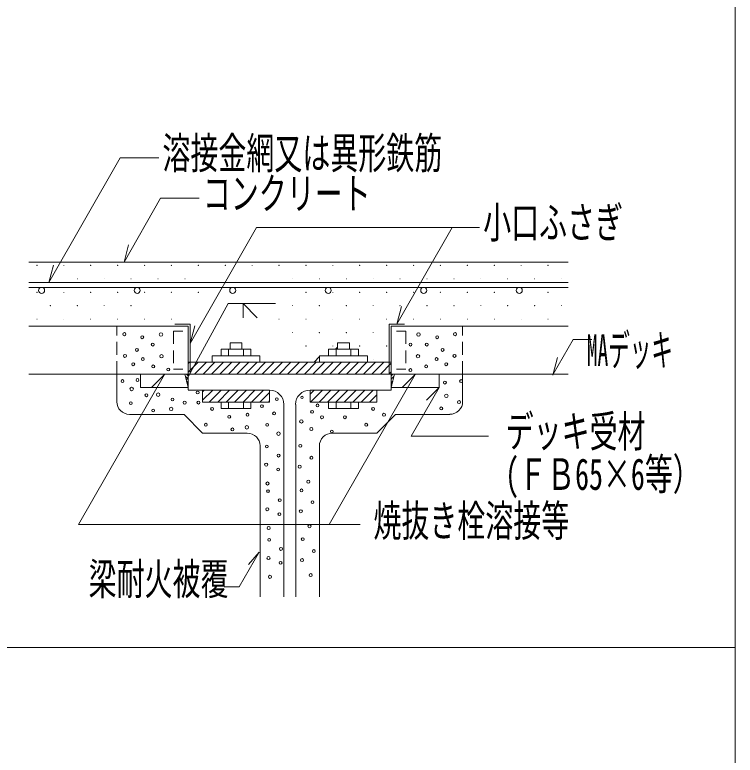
# Model space of a CAD drawing. Units: millimetres, scale not verified. Extents: x -2848 to 2848, y -2045 to 2045.
# Drawn here: x 2313 to 2848, y -1371 to -821 of the extents above; entities that cross this region are included whole.
import ezdxf
from ezdxf.enums import TextEntityAlignment as Align

# ---------------------------------------------------------------- set-up
doc = ezdxf.new("R2010")
doc.units = ezdxf.units.MM
doc.header["$LTSCALE"] = 8
doc.linetypes.add('DASHED1', pattern=[1.8, 1.2, -0.6])
for name, color, linetype, lineweight in [('0-0_特記', 4, 'Continuous', 9), ('0-4_16', 7, 'Continuous', 18), ('0-5_32', 4, 'Continuous', 9)]:
    doc.layers.add(name, color=color, linetype=linetype, lineweight=lineweight)
doc.layers.add('0-9_96', color=7, linetype='Continuous')
doc.styles.add('ＭＳ ゴシック', font='')
doc.styles.get('ＭＳ ゴシック').set_extended_font_data('MS Gothic')

msp = doc.modelspace()

# ---------------------------------------------------------------- linework, layer by layer
at = {"layer": '0-0_特記'}
for p, q in [((2338.071, -1019.655), (2391.146, -926.894)), ((2391.146, -926.894), (2419.79, -926.894)), ((2421.146, -956.894), (2393.904, -1004.506)), ((2421.146, -956.894), (2449.79, -956.894)), ((2492.426, -978.582), (2443.056, -1064.87)), ((2492.426, -978.582), (2658.254, -978.582)), ((2637.764, -978.582), (2596.625, -1050.483)), ((2393.904, -1004.506), (2397.35, -991.527)), ((2323.071, -1004.506), (2724.242, -1004.506)), ((2338.071, -1019.655), (2341.518, -1006.677)), ((2471.249, -1035.263), (2440.458, -1091.928)), ((2506.656, -1035.263), (2471.249, -1035.263)), ((2596.801, -1050.483), (2600.247, -1037.505)), ((2443.056, -1064.87), (2446.502, -1051.89)), ((2481.603, -1064.344), (2472.726, -1064.344)), ((2472.726, -1064.344), (2472.726, -1069.182)), ((2481.603, -1064.344), (2481.603, -1069.182)), ((2551.034, -1069.182), (2552.63, -1067.57)), ((2552.63, -1064.344), (2561.507, -1064.344)), ((2552.63, -1064.344), (2552.63, -1069.182)), ((2561.507, -1064.344), (2561.507, -1069.182)), ((2488.261, -1069.182), (2466.067, -1069.182)), ((2466.067, -1069.182), (2466.067, -1074.019)), ((2471.616, -1074.019), (2471.616, -1069.182)), ((2482.713, -1074.019), (2482.713, -1069.182)), ((2488.261, -1069.182), (2488.261, -1074.019)), ((2545.972, -1069.182), (2568.166, -1069.182)), ((2545.972, -1069.182), (2545.972, -1074.019)), ((2551.521, -1074.019), (2551.521, -1069.182)), ((2562.617, -1074.019), (2562.617, -1069.182)), ((2568.166, -1069.182), (2568.166, -1074.019)), ((2592.587, -1078.856), (2441.646, -1078.856)), ((2441.646, -1086.264), (2448.988, -1078.856)), ((2441.646, -1079.93), (2442.71, -1078.856)), ((2446.388, -1087.814), (2455.266, -1078.856)), ((2452.665, -1087.814), (2461.542, -1078.856)), ((2458.942, -1087.814), (2467.821, -1078.856)), ((2465.219, -1087.814), (2474.096, -1078.856)), ((2471.498, -1087.814), (2480.374, -1078.856)), ((2477.773, -1087.814), (2486.65, -1078.856)), ((2484.051, -1087.814), (2492.928, -1078.856)), ((2490.328, -1087.814), (2499.205, -1078.856)), ((2494.918, -1074.019), (2494.918, -1078.856)), ((2496.605, -1087.814), (2505.484, -1078.856)), ((2502.882, -1087.814), (2511.76, -1078.856)), ((2509.16, -1087.814), (2518.037, -1078.856)), ((2515.437, -1087.814), (2524.314, -1078.856)), ((2521.714, -1087.814), (2530.592, -1078.856)), ((2527.991, -1087.814), (2536.869, -1078.856)), ((2534.269, -1087.814), (2543.146, -1078.856)), ((2535.169, -1078.856), (2539.314, -1074.674)), ((2539.314, -1074.019), (2539.314, -1078.856)), ((2540.546, -1087.814), (2549.423, -1078.856)), ((2546.823, -1087.814), (2555.7, -1078.856)), ((2553.1, -1087.814), (2561.978, -1078.856)), ((2559.377, -1087.814), (2568.254, -1078.856)), ((2565.655, -1087.814), (2574.531, -1078.856)), ((2571.933, -1087.814), (2580.809, -1078.856)), ((2578.209, -1087.814), (2587.086, -1078.856)), ((2712.83, -1088.39), (2716.276, -1075.41)), ((2584.486, -1087.814), (2592.587, -1079.64)), ((2388.641, -1099.548), (2388.641, -1086.742)), ((2406.137, -1087.814), (2406.137, -1097.667)), ((2439.215, -1087.814), (2441.646, -1097.757)), ((2441.646, -1091.563), (2439.636, -1089.534)), ((2441.646, -1089.03), (2440.442, -1087.814)), ((2441.646, -1097.757), (2441.646, -1086.022)), ((2592.587, -1087.814), (2441.646, -1087.814)), ((2441.646, -1099.458), (2441.646, -1087.814)), ((2590.763, -1087.814), (2592.587, -1085.973)), ((2592.587, -1097.667), (2592.587, -1086.022)), ((2592.587, -1099.548), (2592.587, -1087.814)), ((2595.019, -1087.814), (2592.587, -1097.757)), ((2592.587, -1089.03), (2593.792, -1087.814)), ((2592.587, -1091.563), (2594.598, -1089.534)), ((2628.096, -1087.814), (2628.096, -1097.667)), ((2645.593, -1099.548), (2645.593, -1087.814)), ((2441.646, -1094.098), (2440.458, -1092.898)), ((2592.587, -1094.098), (2593.774, -1092.898)), ((2388.641, -1108.216), (2388.641, -1099.548)), ((2406.137, -1097.667), (2441.646, -1097.667)), ((2441.646, -1096.63), (2441.281, -1096.262)), ((2502.04, -1099.548), (2441.646, -1099.548)), ((2452.289, -1099.548), (2452.289, -1108.498)), ((2452.289, -1107.197), (2459.868, -1099.548)), ((2452.289, -1100.862), (2453.591, -1099.548)), ((2457.276, -1108.498), (2466.146, -1099.548)), ((2463.553, -1108.498), (2472.422, -1099.548)), ((2469.83, -1108.498), (2478.701, -1099.548)), ((2476.108, -1108.498), (2484.978, -1099.548)), ((2482.384, -1108.498), (2491.254, -1099.548)), ((2488.663, -1108.498), (2497.532, -1099.548)), ((2502.04, -1099.548), (2502.04, -1108.498)), ((2532.192, -1099.548), (2532.192, -1108.498)), ((2532.192, -1102.576), (2535.194, -1099.548)), ((2532.194, -1099.548), (2592.587, -1099.548)), ((2532.602, -1108.498), (2541.472, -1099.548)), ((2538.88, -1108.498), (2547.749, -1099.548)), ((2545.157, -1108.498), (2554.026, -1099.548)), ((2551.434, -1108.498), (2560.303, -1099.548)), ((2557.71, -1108.498), (2566.58, -1099.548)), ((2563.988, -1108.498), (2572.858, -1099.548)), ((2570.266, -1108.498), (2579.134, -1099.548)), ((2581.945, -1099.548), (2581.945, -1108.498)), ((2592.587, -1096.63), (2592.953, -1096.262)), ((2628.096, -1097.667), (2592.587, -1097.667)), ((2628.096, -1097.667), (2607.454, -1133.746)), ((2628.096, -1097.667), (2618.68, -1107.169)), ((2645.593, -1108.125), (2645.593, -1099.548)), ((2494.939, -1108.498), (2502.04, -1101.332)), ((2576.542, -1108.498), (2581.945, -1103.046)), ((2502.04, -1108.498), (2452.289, -1108.498)), ((2466.067, -1108.498), (2466.067, -1113.334)), ((2471.616, -1113.334), (2471.616, -1108.498)), ((2482.713, -1113.334), (2482.713, -1108.498)), ((2488.261, -1108.498), (2488.261, -1113.334)), ((2501.216, -1108.498), (2502.04, -1107.667)), ((2512.682, -1253.232), (2512.682, -1110.287)), ((2521.551, -1253.232), (2521.551, -1110.287)), ((2532.192, -1108.498), (2581.945, -1108.498)), ((2545.972, -1108.498), (2545.972, -1113.334)), ((2551.521, -1113.334), (2551.521, -1108.498)), ((2562.617, -1113.334), (2562.617, -1108.498)), ((2568.166, -1108.498), (2568.166, -1113.334)), ((2488.261, -1113.334), (2466.067, -1113.334)), ((2545.972, -1113.334), (2568.166, -1113.334)), ((2438.625, -1117.759), (2397.918, -1117.759)), ((2452.289, -1131.546), (2438.625, -1117.759)), ((2581.945, -1131.546), (2595.696, -1117.67)), ((2636.134, -1117.67), (2595.696, -1117.67)), ((2485.586, -1131.546), (2452.289, -1131.546)), ((2548.73, -1131.546), (2581.945, -1131.546)), ((2664.971, -1133.746), (2607.454, -1133.746)), ((2495.046, -1141.092), (2495.046, -1253.232)), ((2539.272, -1141.092), (2539.272, -1253.232)), ((2360.092, -1199.43), (2569.516, -1199.43)), ((2494.432, -1220.062), (2479.647, -1245.904)), ((2494.432, -1220.062), (2486.435, -1229.326)), ((2468.465, -1245.904), (2479.647, -1245.904))]:
    msp.add_line(p, q, dxfattribs=at)
at = {"layer": '0-0_特記', "color": 2, "lineweight": 18}
for p, q in [((2323.071, -1019.655), (2724.242, -1019.655)), ((2323.071, -1023.238), (2724.242, -1023.238)), ((2441.646, -1051.983), (2323.071, -1051.983)), ((2441.646, -1087.814), (2441.646, -1051.983)), ((2592.587, -1087.814), (2592.587, -1051.983)), ((2592.587, -1051.983), (2724.242, -1051.983)), ((2323.071, -1087.814), (2441.646, -1087.814)), ((2592.587, -1087.814), (2724.242, -1087.814))]:
    msp.add_line(p, q, dxfattribs=at)
at = {"layer": '0-0_特記', "color": 6, "lineweight": 18}
for p, q in [((2443.146, -1050.483), (2431.718, -1050.483)), ((2443.146, -1087.692), (2443.146, -1050.483)), ((2591.087, -1050.483), (2602.515, -1050.483)), ((2591.087, -1087.692), (2591.087, -1050.483))]:
    msp.add_line(p, q, dxfattribs=at)
at = {"layer": '0-0_特記', "linetype": 'DASHED1'}
for p, q in [((2388.641, -1087.814), (2388.641, -1051.983)), ((2437.65, -1055.678), (2430.699, -1055.678)), ((2430.699, -1055.678), (2430.699, -1084.118)), ((2596.582, -1055.678), (2603.534, -1055.678)), ((2603.534, -1055.678), (2603.534, -1084.118)), ((2645.593, -1087.814), (2645.593, -1051.983)), ((2437.65, -1084.118), (2430.699, -1084.118)), ((2596.582, -1084.118), (2603.534, -1084.118))]:
    msp.add_line(p, q, dxfattribs=at)
at = {"layer": '0-0_特記'}
for points in [[(2482.451, -1045.776), (2482.451, -1035.263), (2492.869, -1045.776)], [(2741.834, -1061.973), (2727.768, -1061.973), (2712.982, -1087.814)], [(2494.918, -1074.019), (2459.41, -1074.019), (2459.41, -1078.856)], [(2539.314, -1074.019), (2574.822, -1074.019), (2574.822, -1078.856)], [(2360.092, -1199.43), (2423.892, -1087.92), (2414.476, -1097.422)], [(2546.542, -1199.43), (2610.342, -1087.92), (2600.926, -1097.422)]]:
    msp.add_lwpolyline(points, dxfattribs=at)
for centre in [(2329.172, -1006.87), (2349.172, -1006.87), (2369.172, -1006.87), (2389.172, -1006.87), (2409.172, -1006.87), (2429.172, -1006.87), (2449.172, -1006.87), (2469.172, -1006.87), (2489.172, -1006.87), (2509.172, -1006.87), (2529.172, -1006.87), (2549.172, -1006.87), (2569.172, -1006.87), (2589.172, -1006.87), (2609.172, -1006.87), (2629.172, -1006.87), (2649.172, -1006.87), (2669.172, -1006.87), (2689.172, -1006.87), (2709.172, -1006.87), (2339.172, -1016.87), (2359.172, -1016.87), (2379.172, -1016.87), (2399.172, -1016.87), (2419.172, -1016.87), (2439.172, -1016.87), (2519.172, -1016.87), (2539.172, -1016.87), (2559.172, -1016.87), (2579.172, -1016.87), (2599.172, -1016.87), (2619.172, -1016.87), (2639.172, -1016.87), (2659.172, -1016.87), (2679.172, -1016.87), (2699.172, -1016.87), (2719.172, -1016.87), (2329.172, -1026.87), (2349.172, -1026.87), (2369.172, -1026.87), (2389.172, -1026.87), (2409.172, -1026.87), (2429.172, -1026.87), (2449.172, -1026.87), (2529.172, -1026.87), (2549.172, -1026.87), (2569.172, -1026.87), (2589.172, -1026.87), (2609.172, -1026.87), (2629.172, -1026.87), (2649.172, -1026.87), (2669.172, -1026.87), (2689.172, -1026.87), (2709.172, -1026.87), (2339.172, -1036.87), (2359.172, -1036.87), (2379.172, -1036.87), (2399.172, -1036.87), (2519.172, -1036.87), (2539.172, -1036.87), (2559.172, -1036.87), (2579.172, -1036.87), (2599.172, -1036.87), (2619.172, -1036.87), (2639.172, -1036.87), (2659.172, -1036.87), (2679.172, -1036.87), (2699.172, -1036.87), (2719.172, -1036.87), (2329.172, -1046.87), (2349.172, -1046.87), (2369.172, -1046.87), (2389.172, -1046.87), (2409.172, -1046.87), (2429.172, -1046.87), (2509.172, -1046.87), (2529.172, -1046.87), (2549.172, -1046.87), (2569.172, -1046.87), (2589.172, -1046.87), (2609.172, -1046.87), (2629.172, -1046.87), (2649.172, -1046.87), (2669.172, -1046.87), (2689.172, -1046.87), (2709.172, -1046.87), (2519.172, -1056.87), (2539.172, -1056.87), (2559.172, -1056.87), (2579.172, -1056.87), (2529.172, -1066.87), (2549.172, -1066.87), (2569.172, -1066.87), (2589.172, -1066.87), (2579.172, -1076.87)]:
    msp.add_circle(centre, 0.1, dxfattribs=at)
at = {"layer": '0-0_特記', "color": 2, "lineweight": 18}
for centre in [(2332.681, -1025.453), (2403.698, -1025.453), (2474.717, -1025.453), (2545.735, -1025.453), (2616.754, -1025.453), (2687.771, -1025.453)]:
    msp.add_ellipse(centre, major_axis=(2.239, 0), ratio=0.991012, dxfattribs=at)
at = {"layer": '0-0_特記'}
for centre, major_axis in [((2394.188, -1058.003), (1.16, 0)), ((2421.387, -1058.262), (1.297, 0)), ((2612.846, -1058.262), (1.297, 0)), ((2640.045, -1058.003), (1.16, 0)), ((2407.509, -1060.337), (1.069, 0)), ((2626.724, -1060.337), (1.069, 0)), ((2415.262, -1065.783), (1.07, 0)), ((2606.935, -1065.783), (1.07, 0)), ((2618.971, -1065.783), (1.07, 0)), ((2394.578, -1074.169), (1.16, 0)), ((2403.482, -1069.746), (1.1, 0)), ((2421.779, -1074.428), (1.297, 0)), ((2612.455, -1074.428), (1.297, 0)), ((2630.752, -1069.746), (1.1, 0)), ((2639.654, -1074.169), (1.16, 0)), ((2407.9, -1076.502), (1.069, 0)), ((2626.334, -1076.502), (1.069, 0)), ((2400.746, -1080.392), (1.1, 0)), ((2415.652, -1081.949), (1.07, 0)), ((2426.795, -1084.288), (1.07, 0)), ((2606.846, -1084.672), (1.07, 0)), ((2618.581, -1081.949), (1.07, 0)), ((2633.487, -1080.392), (1.1, 0)), ((2392.744, -1092.882), (1.069, 0)), ((2403.977, -1092.099), (1.069, 0)), ((2632.515, -1094.054), (1.069, 0)), ((2644.523, -1092.882), (1.069, 0)), ((2399.574, -1098.75), (1.297, 0)), ((2448.668, -1101.372), (1.069, 0)), ((2410.563, -1103.434), (1.069, 0)), ((2419.328, -1103.05), (1.297, 0)), ((2429.931, -1106.561), (1.069, 0)), ((2507.522, -1106.3), (1.038, 0)), ((2526.282, -1105.002), (0.935, 0)), ((2633.534, -1103.831), (1.297, 0)), ((2398.942, -1109.298), (1.069, 0)), ((2439.079, -1108.946), (1.16, 0)), ((2449.197, -1108.893), (1.07, 0)), ((2496.47, -1111.594), (1.07, 0)), ((2537.763, -1110.968), (1.07, 0)), ((2642.974, -1108.515), (1.069, 0)), ((2415.598, -1114.77), (1.069, 0)), ((2429.012, -1113.602), (1.297, 0)), ((2459.369, -1113.596), (1.069, 0)), ((2485.709, -1117.896), (1.069, 0)), ((2505.465, -1116.933), (1.07, 0)), ((2533.736, -1115.744), (1.07, 0)), ((2579.062, -1113.596), (1.069, 0)), ((2587.195, -1117.896), (1.069, 0)), ((2629.804, -1113.206), (1.069, 0)), ((2472.152, -1119.459), (1.069, 0)), ((2525.768, -1122.896), (1.297, 0)), ((2541.101, -1119.85), (1.069, 0)), ((2558.143, -1119.85), (1.069, 0)), ((2454.721, -1125.322), (1.069, 0)), ((2474.475, -1128.84), (1.069, 0)), ((2485.178, -1127.283), (1.297, 0)), ((2500.325, -1125.49), (1.038, 0)), ((2533.222, -1128.602), (1.16, 0)), ((2574.026, -1125.322), (1.069, 0)), ((2508.806, -1131.974), (1.297, 0)), ((2548.46, -1130.403), (1.069, 0)), ((2500.067, -1141.569), (1.038, 0)), ((2524.997, -1141.05), (1.07, 0)), ((2508.806, -1148.311), (1.1, 0)), ((2533.222, -1149.868), (1.038, 0)), ((2499.554, -1155.054), (1.16, 0)), ((2524.484, -1156.61), (1.16, 0)), ((2508.55, -1158.686), (1.07, 0)), ((2530.909, -1167.761), (1.16, 0)), ((2500.582, -1169.058), (1.16, 0)), ((2500.964, -1174.706), (1.038, 0)), ((2525.894, -1174.187), (1.07, 0)), ((2509.703, -1181.449), (1.1, 0)), ((2534.118, -1183.005), (1.038, 0)), ((2500.45, -1188.191), (1.16, 0)), ((2525.38, -1189.746), (1.16, 0)), ((2509.446, -1191.822), (1.07, 0)), ((2531.805, -1200.898), (1.16, 0)), ((2501.478, -1202.195), (1.16, 0)), ((2501.86, -1210.978), (1.038, 0)), ((2526.79, -1210.459), (1.07, 0)), ((2510.599, -1217.72), (1.1, 0)), ((2535.014, -1219.277), (1.038, 0)), ((2501.347, -1224.463), (1.16, 0)), ((2510.342, -1228.094), (1.07, 0)), ((2526.277, -1226.018), (1.16, 0)), ((2502.375, -1238.467), (1.16, 0)), ((2532.702, -1237.17), (1.16, 0))]:
    msp.add_ellipse(centre, major_axis=major_axis, ratio=0.991012, dxfattribs=at)
for centre, major_axis, start_param, end_param in [((2502.04, -1110.287), (10.738, 0), 6.2831853, 7.8539816), ((2532.194, -1110.287), (10.738, 0), 1.5707963, 3.1415927), ((2398.1, -1108.216), (9.546, 0), 3.1415927, 4.6930856), ((2636.134, -1108.125), (9.546, 0), 4.7123715, 6.2831853), ((2485.586, -1141.092), (9.546, 0), 6.2831853, 7.8539816), ((2548.73, -1141.092), (9.546, 0), 1.5707963, 3.1415927)]:
    msp.add_ellipse(centre, major_axis=major_axis, ratio=0.991012, start_param=start_param, end_param=end_param, dxfattribs=at)
at = {"layer": '0-4_16'}
msp.add_line((2848.301, -2044.544), (2848.301, 2044.544), dxfattribs=at)
at = {"layer": '0-5_32', "color": 2, "lineweight": 18}
msp.add_line((2848.301, -1291.058), (1284.224, -1291.058), dxfattribs=at)

# ---------------------------------------------------------------- texts
at = {"layer": '0-0_特記', "color": 7, "style": 'ＭＳ ゴシック', "width": 0.65}
for s, p in [('溶接金網又は異形鉄筋', (2422.501, -942.116)), ('コンクリート', (2452.501, -972.115)), ('小口ふさぎ', (2660.921, -993.649)), ('デッキ受材', (2677.637, -1149.049)), ('(ＦＢ65×6等）', (2677.288, -1180.833))]:
    msp.add_text(s, height=23.46, dxfattribs=at).set_placement(p, align=Align.BOTTOM_LEFT)
at = {"layer": '0-9_96', "style": 'ＭＳ ゴシック'}
for s, width, p in [('MAデッキ', 0.5, (2737.989, -1088.62)), ('焼抜き栓溶接等', 0.65, (2579.343, -1215.503)), ('梁耐火被覆', 0.65, (2367.592, -1258.807))]:
    msp.add_text(s, height=23.46, dxfattribs=dict(at, width=width)).set_placement(p, align=Align.BOTTOM_LEFT)

doc.saveas('drawing.dxf')
